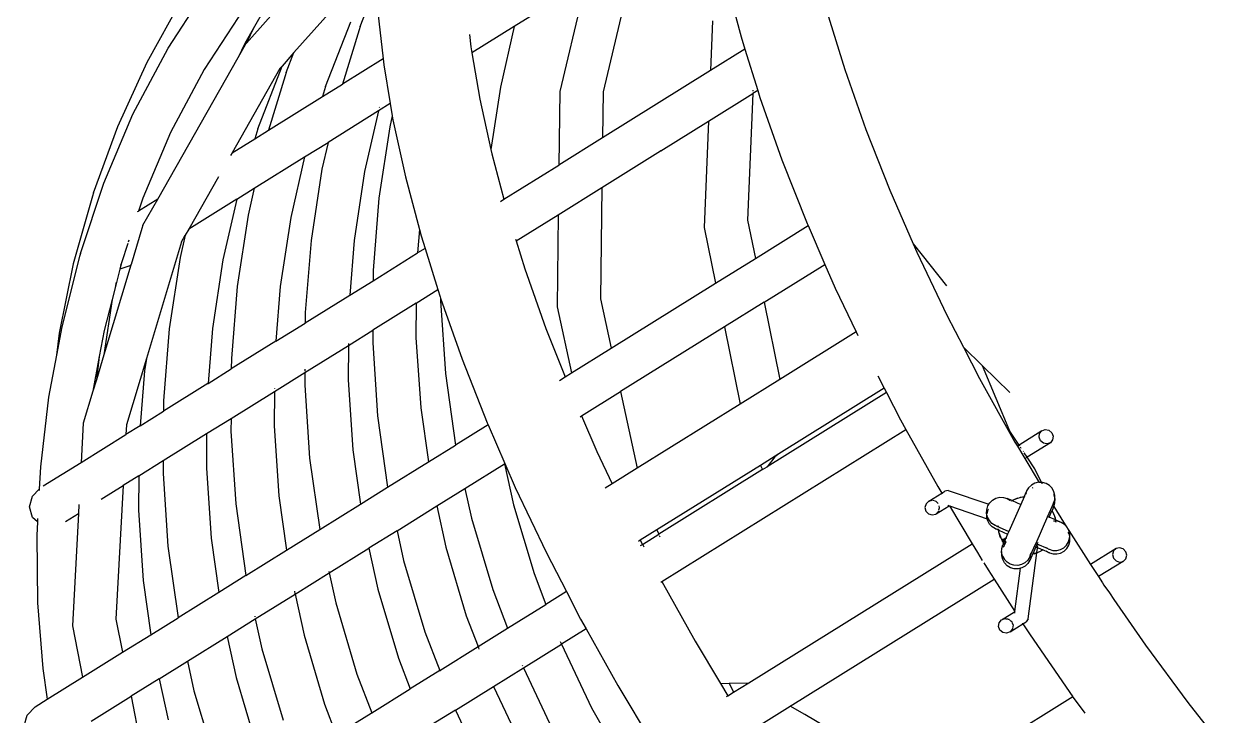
# Model space of a CAD drawing. Header units: millimetres. Extents: x -12551121 to 353735, y 112272 to 285506.
# Drawn here: x -12550959 to -12550456, y 173916 to 174204 of the extents above; entities that cross this region are included whole.
import ezdxf

# ---------------------------------------------------------------- set-up
doc = ezdxf.new("R2010")
doc.units = ezdxf.units.MM
doc.header["$MEASUREMENT"] = 0
doc.layers.add('Edges', color=7, linetype='Continuous')

# ---------------------------------------------------------------- blocks, each defined once
blk = doc.blocks.new('hanging rattan chair pl')
at = {"layer": 'Edges'}
for p, q in [((773.74, 849.87), (770.43, 846.56)), ((770.43, 846.56), (769.1, 841.92)), ((769.1, 841.92), (768.89, 836.02)), ((756.85, 831.25), (768.89, 836.02)), ((768.89, 836.02), (768.29, 818.67)), ((732.05, 819.46), (756.85, 831.25)), ((785.94, 824.66), (785.25, 805.05)), ((785.25, 805.05), (833.36, 821.38)), ((707.54, 805.75), (732.05, 819.46)), ((747.69, 811.68), (768.29, 818.67)), ((768.29, 818.67), (767.6, 799.06)), ((708.26, 786.11), (747.69, 811.68)), ((702.79, 802.68), (707.54, 805.75)), ((784.77, 791.26), (785.25, 805.05)), ((695.75, 802.44), (692.45, 799.12)), ((700.15, 803.54), (695.75, 802.44)), ((702.79, 802.68), (700.15, 803.54)), ((701.67, 801.95), (702.79, 802.68)), ((683.49, 790.17), (691.34, 795.26)), ((692.45, 799.12), (691.34, 795.26)), ((691.34, 795.26), (691.8, 795.56)), ((707.5, 764.22), (754.25, 794.53)), ((754.25, 794.53), (767.6, 799.06)), ((767.6, 799.06), (767.12, 785.15)), ((784.77, 791.26), (801.48, 796.55)), ((660.06, 772.73), (683.49, 790.17)), ((691.07, 793.13), (690.42, 774.54)), ((708.49, 792.51), (708.26, 786.11)), ((784.77, 791.26), (784.29, 777.45)), ((705.22, 784.13), (708.26, 786.11)), ((745.92, 776.66), (767.12, 785.15)), ((767.12, 785.15), (766.65, 771.83)), ((796.38, 781.28), (826.59, 788.41)), ((784.29, 777.45), (796.38, 781.28)), ((676.64, 765.6), (690.42, 774.54)), ((690.42, 774.54), (689.65, 752.64)), ((707.88, 775), (707.5, 764.22)), ((719.63, 763.8), (745.92, 776.66)), ((784.29, 777.45), (783.61, 757.97)), ((646.6, 761.27), (660.06, 772.73)), ((738.7, 760.63), (766.65, 771.83)), ((765.95, 751.86), (766.65, 771.83)), ((800.31, 763.26), (829.4, 770.12)), ((667.16, 755.56), (676.64, 765.6)), ((637.43, 753.46), (646.6, 761.27)), ((639.13, 755.61), (646.6, 761.27)), ((707.23, 756.56), (707.5, 764.22)), ((707.23, 756.56), (719.63, 763.8)), ((707.31, 764.09), (707.5, 764.22)), ((711.42, 747.28), (738.7, 760.63)), ((783.61, 757.97), (800.31, 763.26)), ((617.08, 736.17), (639.13, 755.61)), ((655.99, 746.04), (667.16, 755.56)), ((663.7, 751.89), (667.16, 755.56)), ((707.23, 756.56), (706.81, 744.59)), ((783.61, 757.97), (783.13, 744.16)), ((795.22, 747.99), (825.42, 755.12)), ((615.77, 732.39), (637.43, 753.46)), ((655.99, 746.04), (663.7, 751.89)), ((656.28, 744.03), (663.7, 751.89)), ((666.45, 729.44), (686.29, 750.46)), ((686.29, 750.46), (689.65, 752.64)), ((689.41, 745.64), (689.65, 752.64)), ((744.76, 743.37), (765.95, 751.86)), ((765.49, 738.54), (765.95, 751.86)), ((647.52, 738.84), (655.99, 746.04)), ((670.51, 732.68), (689.41, 745.64)), ((689.41, 745.64), (689.01, 734.2)), ((706.81, 744.59), (706.07, 723.27)), ((706.81, 744.59), (711.42, 747.28)), ((783.13, 744.16), (795.22, 747.99)), ((629.48, 715.62), (656.28, 744.03)), ((638.08, 729.49), (656.28, 744.03)), ((718.47, 730.51), (744.76, 743.37)), ((781.95, 743.78), (782.2, 743.86)), ((783.13, 744.16), (782.45, 724.67)), ((596.57, 715.18), (617.08, 736.17)), ((634.82, 726.48), (647.52, 738.84)), ((685.3, 732.03), (689.01, 734.2)), ((688.25, 712.42), (689.01, 734.2)), ((737.54, 727.34), (765.49, 738.54)), ((765.49, 738.54), (764.79, 718.57)), ((799.15, 729.97), (828.24, 736.83)), ((828.24, 736.83), (841.83, 738.97)), ((841.83, 738.97), (841.23, 721.89)), ((614.87, 731.4), (594.26, 708.46)), ((614.87, 731.4), (615.77, 732.39)), ((631.59, 692.51), (666.45, 729.44)), ((634.82, 726.48), (638.08, 729.49)), ((660.43, 714.98), (685.3, 732.03)), ((666.45, 729.44), (670.51, 732.68)), ((706.07, 723.27), (718.47, 730.51)), ((782.45, 724.67), (799.15, 729.97)), ((628.6, 720.43), (634.82, 726.48)), ((632.62, 724.45), (634.82, 726.48)), ((710.26, 713.99), (737.54, 727.34)), ((781.26, 724.3), (782.29, 724.63)), ((782.45, 724.67), (781.86, 707.93)), ((626.74, 718.62), (628.6, 720.43)), ((626.74, 718.62), (627.49, 719.46)), ((628.6, 720.43), (628.58, 720.52)), ((629.5, 716.21), (628.6, 720.43)), ((706.07, 723.27), (705.65, 711.3)), ((824.16, 718.88), (841.24, 721.57)), ((841.24, 721.57), (840.56, 702.73)), ((841.23, 721.89), (841.24, 721.57)), ((595.64, 714.16), (576.7, 691.61)), ((595.64, 714.16), (596.57, 715.18)), ((618.53, 704.02), (629.27, 715.4)), ((621.04, 712.27), (626.74, 718.62)), ((629.27, 715.4), (629.5, 716.21)), ((629.27, 715.4), (629.48, 715.62)), ((629.5, 716.21), (629.48, 715.62)), ((636.92, 696.2), (660.43, 714.98)), ((743.59, 710.07), (764.79, 718.57)), ((764.79, 718.57), (764.22, 702.31)), ((793.96, 711.76), (824.16, 718.88)), ((620.07, 711.19), (620.62, 711.81)), ((669.34, 699.38), (688.25, 712.35)), ((688.25, 712.35), (687.85, 700.91)), ((688.25, 712.42), (688.25, 712.35)), ((705.65, 711.3), (704.91, 689.98)), ((705.65, 711.3), (710.26, 713.99)), ((717.31, 697.21), (743.59, 710.07)), ((781.86, 707.93), (793.96, 711.76)), ((594.26, 708.46), (575.41, 683.65)), ((617.52, 702.93), (618.53, 704.02)), ((781.86, 707.93), (781.18, 688.44)), ((781.29, 707.75), (781.86, 707.93)), ((857.59, 690.75), (858.1, 705.39)), ((607.75, 697.47), (611.55, 701.7)), ((617.52, 702.93), (611.22, 692.22)), ((611.22, 692.22), (611.55, 701.7)), ((611.56, 702.12), (611.55, 701.7)), ((646.69, 681.29), (669.34, 699.38)), ((684.13, 698.74), (687.85, 700.91)), ((687.08, 679.06), (687.85, 700.91)), ((736.28, 691.11), (764.22, 702.31)), ((764.22, 702.31), (763.53, 682.34)), ((797.88, 693.73), (826.97, 700.6)), ((826.97, 700.6), (840.56, 702.73)), ((840.06, 688.28), (840.56, 702.73)), ((589.82, 673.86), (607.75, 697.47)), ((629.98, 689.78), (636.92, 696.2)), ((659.27, 681.69), (684.13, 698.74)), ((704.91, 689.98), (717.31, 697.21)), ((576.7, 691.61), (559.51, 667.63)), ((611.22, 692.22), (576.8, 633.78)), ((628.49, 687.25), (629.98, 689.78)), ((631.59, 692.51), (629.98, 689.78)), ((703.71, 689.28), (703.87, 689.37)), ((704.91, 689.98), (704.39, 675.07)), ((708.99, 677.76), (736.28, 691.11)), ((781.18, 688.44), (797.88, 693.73)), ((857.59, 690.75), (856.94, 672.1)), ((857.59, 690.75), (885.64, 693)), ((615.79, 665.69), (628.49, 687.25)), ((627.66, 663.69), (628.49, 687.25)), ((780.7, 674.63), (781.18, 688.44)), ((792.79, 678.47), (823, 685.59)), ((823, 685.59), (840.06, 688.28)), ((840.06, 688.28), (839.4, 669.44)), ((840.06, 688.28), (840.31, 688.31)), ((575.41, 683.65), (558.85, 657.07)), ((627.66, 663.69), (646.69, 681.29)), ((635.75, 662.91), (659.27, 681.69)), ((668.18, 666.09), (687.08, 679.06)), ((687.08, 679.06), (686.59, 664.77)), ((742.33, 673.84), (763.53, 682.34)), ((763.53, 682.34), (763.06, 669.01)), ((574.07, 648.59), (589.82, 673.86)), ((703.19, 674.37), (703.95, 674.81)), ((704.39, 675.07), (703.64, 653.74)), ((704.39, 675.07), (708.99, 677.76)), ((716.04, 660.98), (742.33, 673.84)), ((780.7, 674.63), (780.02, 655.15)), ((780.7, 674.63), (792.79, 678.47)), ((856.94, 672.1), (886.15, 674.44)), ((735.11, 657.81), (763.06, 669.01)), ((763.06, 669.01), (762.36, 649.04)), ((825.81, 667.3), (839.4, 669.44)), ((839.4, 669.44), (838.9, 654.98)), ((839.4, 669.44), (840.46, 669.61)), ((856.94, 672.1), (856.43, 657.46)), ((559.51, 667.63), (544.14, 642.3)), ((645.52, 648), (668.18, 666.09)), ((682.87, 662.51), (686.59, 664.68)), ((686.59, 664.68), (685.82, 642.83)), ((686.59, 664.77), (686.59, 664.68)), ((796.72, 660.44), (825.81, 667.3)), ((627.66, 663.69), (627.36, 655.15)), ((627.36, 655.15), (635.75, 662.91)), ((658, 645.45), (682.87, 662.51)), ((703.64, 653.74), (716.04, 660.98)), ((780.02, 655.15), (796.72, 660.44)), ((856.43, 657.46), (884.47, 659.71)), ((558.85, 657.07), (544.47, 628.82)), ((589.44, 620.96), (609.94, 655.77)), ((609.94, 655.77), (609.56, 644.65)), ((609.94, 655.77), (610.55, 656.81)), ((627.36, 655.15), (626.5, 630.4)), ((702.99, 653.36), (703.64, 653.74)), ((703.64, 653.74), (703.22, 641.78)), ((707.83, 644.46), (735.11, 657.81)), ((780.02, 655.15), (779.54, 641.34)), ((821.83, 652.3), (838.9, 654.98)), ((838.9, 654.98), (838.24, 636.15)), ((855.25, 657.37), (855.55, 657.39)), ((856.43, 657.46), (855.77, 638.81)), ((741.17, 640.55), (762.36, 649.04)), ((762.36, 649.04), (761.9, 635.72)), ((791.63, 645.17), (821.83, 652.3)), ((560.33, 621.62), (574.07, 648.59)), ((606.59, 641.49), (609.56, 644.65)), ((609.56, 644.65), (609.32, 637.82)), ((626.5, 630.4), (645.52, 648)), ((634.49, 626.68), (658, 645.45)), ((703.22, 641.78), (707.83, 644.46)), ((779.54, 641.34), (791.63, 645.17)), ((606.59, 641.49), (589.02, 619.71)), ((666.92, 629.86), (685.82, 642.83)), ((685.82, 642.83), (685.42, 631.39)), ((702.48, 620.45), (703.22, 641.78)), ((703.01, 641.65), (703.22, 641.78)), ((714.88, 627.69), (741.17, 640.55)), ((779.54, 641.34), (778.86, 621.86)), ((854.6, 638.72), (855.51, 638.79)), ((855.35, 626.73), (855.77, 638.81)), ((855.77, 638.81), (884.99, 641.15)), ((884.99, 641.15), (910.83, 641.23)), ((573.13, 628.48), (576.8, 633.78)), ((576.8, 633.78), (573.48, 628.15)), ((593.16, 620.54), (609.32, 637.82)), ((609.32, 637.82), (608.39, 611.36)), ((733.95, 624.52), (761.9, 635.72)), ((761.34, 619.76), (761.9, 635.72)), ((795.56, 627.15), (824.65, 634.01)), ((824.65, 634.01), (838.24, 636.15)), ((837.89, 626.09), (838.24, 636.15)), ((626.5, 630.4), (626.1, 618.92)), ((644.26, 611.76), (666.92, 629.86)), ((656.84, 612.16), (681.7, 629.22)), ((681.7, 629.22), (685.42, 631.39)), ((685.42, 631.39), (684.66, 609.53)), ((573.34, 627.74), (547.06, 549.45)), ((569.02, 621.49), (573.13, 628.48)), ((573.34, 627.74), (569.02, 621.49)), ((573.48, 628.15), (573.34, 627.74)), ((626.1, 618.92), (634.49, 626.68)), ((702.48, 620.45), (714.88, 627.69)), ((706.67, 611.17), (733.95, 624.52)), ((778.86, 621.86), (795.56, 627.15)), ((789.62, 622.93), (819.77, 625.27)), ((819.77, 625.27), (837.89, 626.09)), ((837.89, 626.09), (850.74, 626.67)), ((850.74, 626.67), (855.35, 626.73)), ((855.35, 626.73), (882.45, 627.08)), ((882.45, 627.08), (910.32, 626.54)), ((558.4, 603.45), (569.02, 621.49)), ((586.63, 612.59), (589.02, 619.71)), ((592.22, 619.51), (586.63, 612.59)), ((589.02, 619.71), (589.44, 620.96)), ((592.22, 619.51), (593.16, 620.54)), ((625.24, 594.19), (626.1, 618.92)), ((702.48, 620.45), (702.11, 609.84)), ((732.19, 615.51), (760.4, 619.66)), ((760.4, 619.66), (761.34, 619.76)), ((761.34, 619.76), (778.85, 621.72)), ((778.85, 621.72), (789.62, 622.93)), ((778.85, 621.72), (778.86, 621.86)), ((705.73, 610.63), (732.19, 615.51)), ((570.39, 564.21), (586.63, 612.59)), ((605.43, 608.2), (608.39, 611.36)), ((608.39, 611.36), (608.05, 601.59)), ((625.24, 594.19), (644.26, 611.76)), ((633.33, 593.38), (656.84, 612.16)), ((676.58, 603.99), (684.66, 609.53)), ((684.53, 605.89), (702.11, 609.84)), ((684.53, 605.89), (684.66, 609.53)), ((702.11, 609.84), (705.1, 610.51)), ((705.1, 610.51), (705.73, 610.63)), ((705.73, 610.63), (706.67, 611.17)), ((605.43, 608.2), (587.28, 585.71)), ((654.62, 598.1), (676.58, 603.99)), ((676.58, 603.99), (679.21, 604.7)), ((679.21, 604.7), (684.53, 605.89)), ((591.9, 584.31), (608.05, 601.59)), ((607.36, 581.7), (608.05, 601.59)), ((625.03, 588.4), (625.24, 594.19)), ((629.88, 590.2), (633.33, 593.38)), ((631.42, 590.77), (654.62, 598.1)), ((609.71, 582.72), (625.03, 588.4)), ((624.03, 593.05), (624.12, 593.14)), ((625.03, 588.4), (629.88, 590.2)), ((629.88, 590.2), (631.42, 590.77)), ((808.42, 587.12), (808.54, 590.68)), ((834.36, 580.67), (834.64, 588.76)), ((834.64, 588.76), (834.67, 589.67)), ((834.64, 588.76), (836.59, 588.85)), ((836.59, 588.85), (836.31, 580.83)), ((836.62, 589.76), (836.59, 588.85)), ((836.86, 588.86), (837.76, 588.9)), ((854.06, 589.58), (849.87, 469.78)), ((854.07, 589.98), (854.06, 589.58)), ((854.06, 589.58), (882.5, 589.94)), ((882.5, 589.94), (902.99, 589.55)), ((902.99, 589.55), (909.02, 589.43)), ((902.99, 589.55), (904.77, 586.28)), ((909.02, 589.43), (908.92, 586.61)), ((909.04, 590), (909.02, 589.43)), ((590.95, 583.28), (591.9, 584.31)), ((760.12, 584.74), (760.02, 582.02)), ((777.54, 584.17), (776.87, 565.02)), ((777.54, 584.17), (793.6, 585.97)), ((777.56, 584.89), (777.54, 584.17)), ((793.6, 585.97), (808.42, 587.12)), ((807.99, 574.96), (808.42, 587.12)), ((904.77, 586.28), (908.92, 586.61)), ((904.77, 586.28), (908.66, 579.14)), ((908.92, 586.61), (908.66, 579.14)), ((926.35, 586.13), (925.75, 569.05)), ((590.95, 583.28), (579.24, 568.76)), ((589.57, 574), (607.36, 581.7)), ((607.36, 581.7), (609.71, 582.72)), ((712.65, 574.08), (738.6, 578.86)), ((733.11, 570.33), (759.91, 578.89)), ((738.6, 578.86), (760.02, 582.02)), ((759.91, 578.89), (759.23, 559.39)), ((760.02, 582.02), (759.91, 578.89)), ((832.58, 529.8), (834.36, 580.67)), ((834.36, 580.67), (836.31, 580.83)), ((834.53, 529.96), (836.31, 580.83)), ((836.86, 580.87), (837.48, 580.92)), ((908.66, 579.14), (904.84, 469.6)), ((700.77, 571.41), (712.65, 574.08)), ((776.87, 565.02), (807.99, 574.96)), ((806.23, 524.45), (807.99, 574.96)), ((683.24, 568.95), (683.18, 567.26)), ((700.02, 571.24), (700.77, 571.41)), ((700.77, 571.41), (700.05, 550.76)), ((700.05, 550.76), (733.11, 570.33)), ((925.75, 569.05), (922.26, 468.99)), ((931.82, 565.48), (925.75, 569.05)), ((664.29, 562.19), (683.18, 567.26)), ((683.18, 567.26), (682.24, 540.21)), ((775.09, 514.08), (776.87, 565.02)), ((983.49, 536.08), (931.82, 565.48)), ((641.93, 545.18), (662.54, 561.64)), ((642.06, 555.16), (662.54, 561.64)), ((662.54, 561.64), (664.29, 562.19)), ((739.25, 553.01), (759.23, 559.39)), ((759.23, 559.39), (757.44, 508.2)), ((623.63, 548.33), (642.06, 555.16)), ((621.26, 547.45), (623.63, 548.33)), ((622.91, 527.7), (623.63, 548.33)), ((699.3, 529.36), (739.25, 553.01)), ((700.05, 550.76), (699.3, 529.36)), ((616.55, 545.41), (621.26, 547.45)), ((622.91, 527.58), (641.93, 545.18)), ((655.88, 524.61), (682.24, 540.21)), ((681.49, 518.82), (682.24, 540.21)), ((981.01, 465), (983.49, 536.08)), ((699.3, 529.36), (698.29, 500.56)), ((832.26, 520.71), (832.58, 529.8)), ((832.58, 529.8), (834.53, 529.96)), ((834.53, 529.96), (834.45, 527.63)), ((621.68, 492.37), (622.91, 527.58)), ((621.68, 492.37), (655.88, 524.61)), ((622.91, 527.58), (622.91, 527.7)), ((775.09, 514.08), (806.23, 524.45)), ((805.55, 504.88), (806.23, 524.45)), ((832.41, 469.15), (834.45, 527.63)), ((832.51, 522.84), (834.45, 527.63)), ((664.94, 509.02), (681.49, 518.82)), ((679.64, 465.84), (681.49, 518.82)), ((830.46, 469.06), (832.26, 520.71)), ((832.26, 520.71), (832.51, 522.84)), ((774.41, 494.51), (775.09, 514.08)), ((620.81, 467.42), (664.94, 509.02)), ((734.96, 500.71), (757.44, 508.2)), ((757.44, 508.2), (756.76, 488.63)), ((774.41, 494.51), (805.55, 504.88)), ((804.24, 467.55), (805.55, 504.88)), ((697.47, 477.08), (734.96, 500.71)), ((698.29, 500.51), (697.47, 477.08)), ((698.29, 500.51), (698.29, 500.56)), ((774.41, 494.51), (773.37, 464.78)), ((741.39, 483.51), (756.76, 488.63)), ((756.76, 488.63), (755.86, 462.82)), ((696.71, 455.35), (741.39, 483.51)), ((880.48, 476.43), (880.85, 477.97)), ((880.85, 477.97), (881.93, 479.12)), ((881.93, 479.12), (883.44, 479.57)), ((883.44, 479.57), (884.98, 479.2)), ((884.98, 479.2), (886.13, 478.11)), ((886.13, 478.11), (886.58, 476.6)), ((697.47, 477.08), (696.71, 455.35)), ((880.48, 476.36), (880.26, 470.09)), ((880.48, 476.43), (880.48, 476.36)), ((880.76, 475.49), (880.48, 476.36)), ((880.93, 474.92), (880.78, 475.41)), ((880.98, 474.87), (880.93, 474.92)), ((881.61, 474.27), (881.11, 474.75)), ((882.08, 473.83), (881.81, 474.09)), ((883.13, 473.58), (882.08, 473.83)), ((883.23, 473.55), (883.17, 473.57)), ((885.12, 473.91), (884.3, 473.67)), ((885.75, 474.57), (885.12, 473.91)), ((886.21, 475.06), (885.94, 474.78)), ((886.57, 476.34), (886.21, 475.06)), ((886.57, 476.34), (886.35, 469.99)), ((886.57, 476.34), (886.58, 476.6)), ((938.43, 474.53), (938.22, 468.43)), ((938.43, 474.53), (938.44, 474.79)), ((938.43, 474.53), (938.7, 473.23)), ((938.99, 476.27), (938.44, 474.79)), ((938.7, 473.23), (938.88, 473.01)), ((938.93, 472.94), (939.42, 472.35)), ((940.21, 477.27), (938.99, 476.27)), ((941.77, 477.53), (940.21, 477.27)), ((943.25, 476.97), (941.77, 477.53)), ((944.25, 475.75), (943.25, 476.97)), ((943.69, 472.5), (943.96, 472.72)), ((943.96, 472.72), (944.51, 474.12)), ((944.51, 474.19), (944.25, 475.75)), ((944.51, 474.12), (944.29, 467.85)), ((944.51, 474.19), (944.51, 474.12)), ((804.24, 467.55), (805.92, 467.68)), ((824.66, 468.8), (830.46, 469.06)), ((830.46, 469.06), (832.41, 469.15)), ((832.41, 469.15), (845.26, 469.73)), ((845.26, 469.73), (849.87, 469.78)), ((849.87, 469.78), (876.97, 470.13)), ((876.97, 470.13), (880.26, 470.09)), ((880.26, 470.09), (880.2, 468.56)), ((880.66, 467.14), (880.2, 468.56)), ((880.26, 470.09), (880.58, 470.06)), ((885.86, 470.44), (885.87, 470.4)), ((885.87, 470.4), (886.35, 469.99)), ((886.35, 469.99), (886.38, 469.95)), ((886.38, 469.95), (886.42, 469.95)), ((886.42, 469.95), (904.84, 469.6)), ((886.42, 469.95), (898.98, 458.92)), ((904.84, 469.6), (909.13, 469.52)), ((909.13, 469.52), (912.98, 469.38)), ((914.12, 469.34), (917.66, 469.22)), ((917.66, 469.22), (922.26, 468.99)), ((922.26, 468.99), (938.18, 468.18)), ((938.18, 468.18), (923.78, 457.21)), ((938.18, 468.18), (938.21, 468.18)), ((938.71, 468.56), (938.21, 468.18)), ((938.22, 468.43), (938.21, 468.18)), ((938.73, 468.6), (938.71, 468.56)), ((939.53, 472.22), (939.7, 472.01)), ((939.7, 472.01), (940.02, 471.89)), ((940.25, 471.8), (941.18, 471.45)), ((941.18, 471.45), (941.63, 471.53)), ((941.66, 471.53), (942.74, 471.71)), ((942.74, 471.71), (943.23, 472.12)), ((943.26, 472.14), (943.59, 472.41)), ((943.93, 467.89), (944.1, 467.88)), ((944.14, 467.88), (944.29, 467.85)), ((944.29, 467.85), (944.24, 466.33)), ((944.29, 467.85), (949.79, 467.59)), ((662.03, 454.75), (679.64, 465.84)), ((679.05, 448.95), (679.64, 465.84)), ((726.71, 458.57), (754.92, 462.72)), ((754.92, 462.72), (755.86, 462.82)), ((755.86, 462.82), (773.37, 464.78)), ((773.37, 464.78), (784.14, 465.98)), ((784.14, 465.98), (804.24, 467.55)), ((880.66, 467.14), (894.07, 455.35)), ((943.68, 464.94), (921.55, 448.07)), ((943.68, 464.94), (944.24, 466.33)), ((949.79, 467.59), (981.01, 465)), ((981.01, 465), (981.39, 464.97)), ((981.39, 464.97), (989.44, 464.04)), ((699.62, 453.57), (726.71, 458.57)), ((896.95, 458.08), (895.58, 457.25)), ((896.89, 457.86), (895.78, 456.7)), ((897.08, 457.98), (896.89, 457.86)), ((897.53, 458.25), (896.95, 458.08)), ((898.26, 458.7), (897.53, 458.25)), ((898.48, 458.54), (897.53, 458.25)), ((898.98, 458.92), (898.26, 458.7)), ((900.08, 458.58), (898.48, 458.54)), ((899.79, 459.16), (898.98, 458.92)), ((901.39, 459.2), (899.79, 459.16)), ((901.63, 458.21), (900.08, 458.58)), ((902.93, 458.83), (901.39, 459.2)), ((903.02, 457.45), (901.63, 458.21)), ((904.33, 458.06), (902.93, 458.83)), ((904.49, 457.92), (904.33, 458.06)), ((904.67, 457.82), (904.49, 457.92)), ((905.43, 457.26), (904.67, 457.82)), ((906.34, 457.6), (906.31, 457.55)), ((906.36, 457.59), (906.31, 457.55)), ((906.38, 457.57), (906.34, 457.6)), ((906.66, 457.62), (906.36, 457.59)), ((906.66, 457.62), (906.38, 457.57)), ((908.2, 457.98), (906.66, 457.62)), ((906.66, 457.62), (907.91, 457.87)), ((908.16, 457.92), (907.91, 457.87)), ((907.91, 457.87), (908.15, 457.89)), ((908.15, 457.89), (908.19, 457.92)), ((908.19, 457.92), (908.16, 457.92)), ((908.23, 457.96), (908.19, 457.92)), ((908.24, 457.93), (908.19, 457.92)), ((908.19, 457.92), (908.25, 457.91)), ((908.79, 457.96), (908.2, 457.98)), ((908.23, 457.96), (908.79, 457.96)), ((908.79, 457.96), (908.24, 457.93)), ((908.79, 457.96), (908.25, 457.91)), ((908.79, 457.96), (909.06, 457.95)), ((909.06, 457.95), (909.49, 457.99)), ((909.87, 458.02), (909.49, 457.99)), ((909.49, 457.99), (909.87, 457.98)), ((909.8, 457.47), (909.87, 457.98)), ((909.87, 457.98), (909.87, 458.02)), ((909.87, 458.02), (909.91, 457.98)), ((909.87, 457.98), (909.91, 457.98)), ((910.05, 458.01), (909.91, 457.98)), ((909.91, 457.98), (910.04, 457.99)), ((909.91, 457.98), (909.97, 457.92)), ((909.97, 457.92), (910.07, 457.32)), ((910.04, 457.99), (910.12, 458.04)), ((910.13, 458.01), (910.04, 457.99)), ((910.1, 458.07), (910.05, 458.01)), ((910.12, 458.04), (910.05, 458.01)), ((910.15, 457.73), (910.07, 457.32)), ((910.28, 458.05), (910.1, 458.07)), ((910.12, 458.04), (910.28, 458.05)), ((910.26, 458), (910.13, 458.01)), ((910.25, 457.97), (910.15, 457.73)), ((910.26, 458), (910.25, 457.97)), ((910.34, 457.71), (910.25, 457.97)), ((910.28, 458.05), (910.26, 458)), ((910.29, 458), (910.26, 458)), ((911.02, 457.96), (910.28, 458.05)), ((911, 457.93), (910.28, 458.05)), ((910.98, 457.91), (910.28, 458.05)), ((911, 457.93), (910.29, 458)), ((910.98, 457.91), (910.29, 458)), ((910.96, 457.89), (910.29, 458)), ((910.96, 457.89), (910.32, 457.01)), ((910.32, 457.01), (910.34, 457.71)), ((911.08, 457.88), (910.85, 457.38)), ((910.98, 457.91), (910.96, 457.89)), ((911, 457.93), (910.98, 457.91)), ((911.02, 457.96), (911, 457.93)), ((911.37, 458.44), (911.02, 457.96)), ((911.14, 457.9), (911.08, 457.88)), ((911.1, 457.9), (911.08, 457.88)), ((911.12, 457.93), (911.1, 457.9)), ((911.14, 457.9), (911.1, 457.9)), ((911.14, 457.95), (911.12, 457.93)), ((911.12, 457.93), (911.81, 457.87)), ((911.77, 457.82), (911.12, 457.93)), ((911.19, 458), (911.14, 457.95)), ((911.81, 457.87), (911.14, 457.95)), ((911.77, 457.82), (911.14, 457.9)), ((911.75, 457.8), (911.14, 457.9)), ((911.19, 457.03), (911.75, 457.8)), ((911.37, 458.44), (911.51, 458.59)), ((911.61, 458.78), (911.51, 458.59)), ((912.71, 459.92), (911.61, 458.78)), ((911.79, 457.84), (911.75, 457.8)), ((911.75, 457.8), (911.77, 457.82)), ((911.9, 457.78), (911.75, 457.8)), ((911.77, 457.82), (911.81, 457.87)), ((911.94, 457.83), (911.77, 457.82)), ((911.92, 457.8), (911.79, 457.84)), ((912.61, 458.96), (911.81, 457.87)), ((911.96, 457.85), (911.81, 457.87)), ((912.5, 458.62), (912.44, 458.51)), ((914.08, 460.75), (912.71, 459.92)), ((914.02, 460.54), (913.85, 460.36)), ((914.62, 460.9), (914.02, 460.54)), ((914.62, 460.9), (914.08, 460.75)), ((915.39, 461.37), (914.62, 460.9)), ((915.61, 461.19), (914.62, 460.9)), ((916.92, 461.81), (915.39, 461.37)), ((915.61, 461.19), (917.21, 461.22)), ((918.52, 461.84), (916.92, 461.81)), ((918.77, 460.83), (917.21, 461.22)), ((920.07, 461.45), (918.52, 461.84)), ((920.17, 460.06), (918.77, 460.83)), ((921.48, 460.68), (920.07, 461.45)), ((921.33, 458.96), (920.17, 460.06)), ((922.17, 457.59), (921.33, 458.96)), ((922.64, 459.57), (921.48, 460.68)), ((922.63, 456.06), (922.17, 457.59)), ((923.48, 458.21), (922.64, 459.57)), ((923.78, 457.21), (923.48, 458.21)), ((679.05, 448.95), (696.63, 452.9)), ((695.52, 454.6), (695.85, 454.81)), ((696.63, 452.9), (696.71, 455.35)), ((696.63, 452.9), (699.62, 453.57)), ((893.7, 454.68), (893.32, 453.12)), ((893.32, 453.12), (893.35, 451.52)), ((894.07, 455.35), (893.7, 454.68)), ((894.47, 456.08), (894.07, 455.35)), ((895.58, 457.25), (894.47, 456.08)), ((895.78, 456.7), (895.69, 456.54)), ((900.72, 443.89), (907.98, 453.81)), ((903.18, 457.3), (903.02, 457.45)), ((903.36, 457.2), (903.18, 457.3)), ((903.36, 457.2), (907.98, 453.81)), ((904.17, 456.34), (903.66, 456.83)), ((905.19, 457.17), (904.97, 457.45)), ((905.37, 457.24), (905.19, 457.17)), ((905.21, 457.16), (905.19, 457.17)), ((905.28, 457.15), (905.21, 457.16)), ((905.24, 457.14), (905.21, 457.16)), ((905.3, 457.13), (905.24, 457.14)), ((905.27, 457.12), (905.24, 457.14)), ((905.3, 457.13), (905.27, 457.12)), ((905.48, 456.96), (905.27, 457.12)), ((905.4, 457.23), (905.28, 457.15)), ((905.43, 457.21), (905.3, 457.13)), ((905.46, 457.19), (905.3, 457.13)), ((906.01, 457.41), (905.43, 457.26)), ((905.45, 457.25), (905.43, 457.26)), ((906.01, 457.41), (905.45, 457.25)), ((905.48, 457.23), (905.45, 457.25)), ((906.01, 457.41), (905.48, 457.23)), ((905.5, 457.21), (905.48, 457.23)), ((906.01, 457.41), (905.5, 457.21)), ((905.5, 457.21), (908.73, 454.84)), ((906.31, 457.55), (906.01, 457.41)), ((906.31, 457.52), (906.01, 457.41)), ((906.38, 457.57), (906.31, 457.52)), ((906.31, 457.55), (906.31, 457.52)), ((907.98, 453.81), (908.73, 454.84)), ((908.73, 454.84), (909.8, 456.3)), ((908.9, 454.72), (908.73, 454.84)), ((909.79, 456.44), (909.8, 457.47)), ((909.8, 456.3), (909.79, 456.44)), ((909.8, 456.3), (909.93, 456.47)), ((909.81, 455.96), (909.8, 456.3)), ((909.93, 456.47), (909.87, 456.04)), ((909.93, 456.47), (910.12, 456.74)), ((909.96, 456.71), (909.93, 456.47)), ((910.07, 457.32), (910.09, 457.22)), ((910.09, 457.22), (910.12, 456.74)), ((910.12, 456.74), (910.32, 457.01)), ((910.12, 456.74), (910.15, 456.42)), ((910.29, 456.62), (910.31, 456.82)), ((910.31, 456.82), (910.32, 457.01)), ((910.85, 457.38), (910.72, 456.83)), ((921.53, 451.51), (922.3, 452.91)), ((922.3, 452.91), (922.67, 454.46)), ((922.67, 454.46), (922.63, 456.06)), ((922.84, 452.13), (923.6, 453.53)), ((923.6, 453.53), (923.98, 455.08)), ((923.93, 456.67), (923.78, 457.21)), ((923.98, 455.08), (923.93, 456.67)), ((649.14, 441.16), (673.73, 447.75)), ((673.73, 447.75), (679.05, 448.95)), ((893.35, 451.52), (893.79, 449.99)), ((893.79, 449.99), (894.61, 448.63)), ((894.61, 448.63), (895.76, 447.52)), ((921.29, 451.18), (917.9, 446.55)), ((919.21, 447.17), (921.09, 449.74)), ((920.43, 450.37), (920.92, 450.87)), ((921.31, 447.89), (920.82, 447.52)), ((921.03, 449.89), (921.05, 449.93)), ((921.09, 449.74), (921.03, 449.89)), ((921.12, 449.79), (921.03, 449.89)), ((921.12, 449.79), (921.06, 449.95)), ((921.09, 449.74), (921.12, 449.79)), ((921.28, 449.24), (921.09, 449.74)), ((922.59, 451.8), (921.12, 449.79)), ((921.3, 449.31), (921.12, 449.79)), ((921.46, 448.57), (921.28, 449.24)), ((921.29, 451.18), (921.38, 451.36)), ((921.3, 449.31), (921.32, 449.29)), ((921.3, 449.26), (921.3, 449.31)), ((921.46, 448.57), (921.3, 449.26)), ((921.32, 449.29), (921.46, 448.57)), ((921.38, 451.36), (921.53, 451.51)), ((921.55, 448.07), (921.46, 448.57)), ((921.55, 448.07), (921.46, 448)), ((921.57, 448.02), (921.55, 448.07)), ((921.68, 447.45), (921.57, 448.02)), ((921.7, 447.43), (921.57, 448.02)), ((921.74, 450.98), (922.23, 451.49)), ((922.59, 451.8), (922.69, 451.98)), ((922.69, 451.98), (922.84, 452.13)), ((895.76, 447.52), (897.16, 446.76)), ((897.6, 446.18), (895.76, 447.52)), ((897.59, 446.41), (897.57, 446.37)), ((897.57, 446.37), (897.62, 446.34)), ((897.6, 446.44), (897.59, 446.41)), ((897.62, 446.42), (897.59, 446.35)), ((897.59, 446.41), (897.62, 446.34)), ((897.59, 446.41), (897.59, 446.35)), ((897.59, 446.35), (897.6, 446.18)), ((897.62, 446.34), (897.6, 446.18)), ((897.64, 446.33), (897.6, 446.18)), ((897.6, 446.18), (897.66, 444.95)), ((897.6, 446.18), (900.72, 443.89)), ((897.62, 446.42), (897.62, 446.34)), ((897.64, 446.33), (897.65, 446.4)), ((897.67, 444.52), (897.65, 444.47)), ((897.65, 444.47), (897.87, 443.56)), ((897.71, 444.45), (897.65, 444.47)), ((897.66, 444.95), (897.69, 444.8)), ((897.69, 444.8), (897.67, 444.52)), ((897.67, 444.52), (897.68, 444.46)), ((897.68, 444.46), (897.87, 443.56)), ((897.69, 444.8), (897.7, 444.53)), ((897.74, 444.44), (897.7, 444.53)), ((897.87, 443.56), (897.71, 444.45)), ((897.74, 444.44), (897.87, 443.56)), ((897.87, 443.56), (898.05, 442.66)), ((897.87, 443.56), (898.08, 442.68)), ((898.05, 442.66), (898.04, 442.61)), ((898.04, 442.61), (898.06, 442.56)), ((898.05, 442.66), (898.07, 442.61)), ((898.05, 442.66), (898.11, 442.61)), ((898.06, 442.56), (898.09, 442.51)), ((898.07, 442.54), (898.09, 442.51)), ((898.08, 442.68), (898.11, 442.61)), ((898.09, 442.51), (898.24, 442.26)), ((898.65, 441.06), (900.72, 443.89)), ((910.64, 436.63), (917.9, 446.55)), ((918.46, 446.15), (917.9, 446.55)), ((918.35, 446), (917.97, 445.48)), ((919.21, 447.17), (918.46, 446.15)), ((922.52, 443.17), (918.46, 446.15)), ((919.66, 446.63), (919.12, 446.22)), ((919.21, 447.17), (921.74, 445.33)), ((920.76, 447.47), (920.06, 446.94)), ((921.47, 443.69), (922.08, 443.35)), ((921.66, 447.4), (921.68, 447.45)), ((921.66, 447.4), (921.7, 447.43)), ((921.7, 446.95), (921.66, 447.4)), ((921.68, 447.41), (921.68, 447.45)), ((921.7, 446.95), (921.68, 447.41)), ((921.78, 445.54), (921.7, 446.95)), ((921.76, 445.56), (921.7, 446.95)), ((921.7, 445.21), (921.74, 445.33)), ((921.72, 445.19), (921.74, 445.33)), ((921.74, 445.5), (921.76, 445.56)), ((921.74, 445.33), (921.76, 445.51)), ((921.74, 445.33), (921.74, 445.5)), ((923.83, 443.79), (921.74, 445.33)), ((921.76, 445.51), (921.76, 445.56)), ((921.76, 445.51), (921.78, 445.54)), ((922.52, 443.17), (922.68, 443.03)), ((922.68, 443.03), (922.86, 442.92)), ((922.78, 444.31), (923.39, 443.97)), ((922.86, 442.92), (924.01, 441.82)), ((923.83, 443.79), (923.98, 443.65)), ((923.98, 443.65), (924.17, 443.54)), ((924.17, 443.54), (925.32, 442.44)), ((895.96, 435.99), (896.33, 437.54)), ((896.33, 437.54), (897.09, 438.93)), ((897.09, 438.93), (897.24, 439.09)), ((897.34, 439.27), (897.24, 439.09)), ((897.34, 439.27), (898.62, 441.03)), ((897.7, 439.57), (898.19, 440.08)), ((898.24, 442.26), (898.43, 441.64)), ((898.43, 441.64), (898.46, 441.59)), ((898.46, 441.59), (898.49, 441.53)), ((898.49, 441.53), (898.54, 441.36)), ((898.54, 441.36), (898.56, 441.31)), ((898.56, 441.31), (898.6, 441.21)), ((898.6, 441.21), (898.65, 441.06)), ((898.65, 441.06), (898.62, 441.03)), ((898.62, 441.03), (898.71, 440.89)), ((898.65, 441.06), (898.74, 440.92)), ((898.71, 440.89), (898.69, 440.83)), ((898.69, 440.83), (898.72, 440.8)), ((898.71, 440.89), (898.74, 440.84)), ((898.71, 440.89), (898.76, 440.86)), ((898.71, 440.89), (898.72, 440.82)), ((898.72, 440.82), (898.72, 440.8)), ((898.76, 440.86), (898.74, 440.92)), ((924.01, 441.82), (924.84, 440.46)), ((924.84, 440.46), (925.28, 438.93)), ((925.28, 438.93), (925.31, 437.33)), ((925.32, 442.44), (926.14, 441.08)), ((926.14, 441.08), (926.59, 439.55)), ((926.62, 437.95), (926.23, 436.39)), ((926.59, 439.55), (926.62, 437.95)), ((832.05, 431.95), (846.64, 432.61)), ((872.08, 432.57), (842.8, 428.93)), ((846.64, 432.61), (877.01, 433)), ((878.93, 432.14), (872.08, 432.57)), ((877.01, 433), (878.96, 432.96)), ((878.96, 432.96), (878.93, 432.14)), ((878.96, 432.96), (885.05, 432.84)), ((885.05, 432.84), (885.01, 431.75)), ((885.05, 432.84), (896.6, 432.62)), ((896, 434.39), (895.96, 435.99)), ((896.45, 432.86), (896, 434.39)), ((896.6, 432.62), (896.45, 432.86)), ((897.12, 431.78), (896.6, 432.62)), ((897.28, 436.14), (897.27, 436.41)), ((907.26, 432.01), (910.64, 436.63)), ((908.42, 432.48), (908.4, 432.39)), ((908.57, 432.63), (908.42, 432.48)), ((908.57, 432.63), (909.48, 433.87)), ((909.48, 433.87), (909.56, 433.91)), ((909.49, 433.9), (909.48, 433.87)), ((911.2, 436.23), (909.49, 433.9)), ((909.49, 433.9), (909.56, 433.91)), ((909.75, 433.94), (909.56, 433.91)), ((909.75, 433.94), (911.15, 434)), ((909.75, 433.94), (911.14, 433.97)), ((909.75, 433.94), (911.16, 433.95)), ((909.75, 433.94), (911.14, 433.93)), ((910.47, 436.76), (910.64, 436.63)), ((910.64, 436.63), (911.2, 436.23)), ((911.14, 433.93), (911.2, 433.96)), ((911.2, 433.96), (911.16, 433.95)), ((913.49, 434.55), (911.2, 436.23)), ((911.2, 433.96), (911.58, 434.08)), ((911.32, 436.39), (911.31, 436.37)), ((911.58, 434.08), (913.03, 434.38)), ((911.58, 434.08), (912.67, 434.25)), ((912.67, 434.25), (912.99, 434.32)), ((912.99, 434.32), (913.03, 434.35)), ((912.99, 434.32), (913.02, 434.32)), ((913.02, 434.32), (913.49, 434.55)), ((913.02, 434.32), (913.54, 434.51)), ((913.03, 434.38), (913.49, 434.55)), ((913.03, 434.35), (913.49, 434.55)), ((913.03, 434.35), (913.03, 434.38)), ((913.49, 434.55), (913.75, 434.62)), ((913.49, 434.55), (913.54, 434.51)), ((913.54, 434.51), (913.77, 434.6)), ((915.6, 433), (913.54, 434.51)), ((914.06, 434.76), (913.63, 435.47)), ((913.75, 434.62), (913.78, 434.63)), ((913.78, 434.63), (913.81, 434.63)), ((913.81, 434.63), (914.06, 434.76)), ((913.81, 434.63), (914.08, 434.72)), ((913.84, 434.62), (914.08, 434.72)), ((914.06, 434.76), (914.41, 434.89)), ((914.06, 434.76), (914.44, 434.87)), ((914.08, 434.72), (914.06, 434.76)), ((914.08, 434.72), (914.46, 434.86)), ((914.16, 434.59), (914.08, 434.72)), ((915.6, 433), (914.45, 434.1)), ((917, 432.24), (915.6, 433)), ((921.45, 432.53), (920.63, 432.51)), ((922.41, 432.81), (921.45, 432.53)), ((922.41, 432.81), (921.68, 432.37)), ((923.04, 433.2), (922.41, 432.81)), ((922.99, 432.99), (922.41, 432.81)), ((924.35, 433.82), (922.99, 432.99)), ((924.15, 434.36), (923.04, 433.2)), ((924.92, 435.77), (924.15, 434.36)), ((925.46, 434.98), (924.35, 433.82)), ((925.31, 437.33), (924.92, 435.77)), ((926.23, 436.39), (925.46, 434.98)), ((760.13, 425.9), (784.3, 428.6)), ((784.3, 428.6), (788.12, 429.02)), ((784.3, 428.6), (806.44, 425.3)), ((788.12, 429.02), (816.98, 431.27)), ((816.98, 431.27), (832.05, 431.95)), ((842.8, 428.93), (832.05, 431.95)), ((858.07, 424.65), (842.8, 428.93)), ((878.54, 420.94), (878.93, 432.14)), ((879.43, 432.1), (878.93, 432.14)), ((880.62, 432.03), (880.04, 432.06)), ((882.16, 431.93), (881.96, 431.94)), ((885.01, 431.75), (882.85, 431.89)), ((884.61, 420.37), (885.01, 431.75)), ((890.86, 431.38), (885.01, 431.75)), ((897.12, 431.78), (890.86, 431.38)), ((897.29, 431.49), (897.12, 431.78)), ((898.45, 430.39), (897.29, 431.49)), ((897.77, 431.82), (897.52, 431.8)), ((899.86, 429.61), (898.45, 430.39)), ((901.41, 429.23), (899.86, 429.61)), ((903.01, 429.26), (901.41, 429.23)), ((904.55, 429.7), (903.01, 429.26)), ((904.32, 429.88), (904, 429.87)), ((905.31, 430.16), (904.32, 429.88)), ((905.31, 430.16), (904.55, 429.7)), ((905.91, 430.52), (905.31, 430.16)), ((905.86, 430.32), (905.31, 430.16)), ((907.22, 431.14), (905.86, 430.32)), ((905.91, 430.52), (907.01, 431.67)), ((907.11, 431.86), (907.01, 431.67)), ((907.26, 432.01), (907.11, 431.86)), ((908.32, 432.29), (907.22, 431.14)), ((908.34, 432.4), (908.32, 432.29)), ((908.34, 432.4), (908.4, 432.39)), ((908.4, 432.39), (916.03, 432.13)), ((916.03, 432.13), (917.85, 432.04)), ((917.85, 432.04), (917, 432.24)), ((918.55, 431.87), (917.85, 432.04)), ((917.85, 432.04), (920.14, 431.91)), ((920.14, 431.91), (918.55, 431.87)), ((921.68, 432.37), (920.14, 431.91)), ((920.14, 431.91), (936.91, 431.07)), ((936.47, 418.55), (936.91, 431.07)), ((936.91, 431.07), (942.99, 430.76)), ((942.57, 418.7), (942.99, 430.76)), ((942.99, 430.76), (946.05, 430.6)), ((946.05, 430.6), (947.15, 430.55)), ((947.15, 430.55), (951.14, 430.22)), ((951.14, 430.22), (954.36, 429.95)), ((954.36, 429.95), (977.42, 428.04)), ((977.42, 428.04), (1006.92, 424.64)), ((733.12, 421.92), (760.13, 425.9)), ((880.31, 423.27), (879.09, 422.33)), ((881.87, 423.51), (880.31, 423.27)), ((883.35, 422.99), (881.87, 423.51)), ((884.35, 421.83), (883.35, 422.99)), ((1006.92, 424.64), (1035.56, 420.38)), ((707.17, 417.13), (733.12, 421.92)), ((879.09, 422.33), (878.54, 420.94)), ((878.54, 420.94), (878.8, 419.47)), ((878.8, 419.47), (879.81, 418.32)), ((879.81, 418.32), (881.29, 417.79)), ((881.29, 417.79), (882.84, 418.03)), ((882.84, 418.03), (884.06, 418.97)), ((884.06, 418.97), (884.61, 420.37)), ((884.61, 420.37), (884.35, 421.83)), ((936.47, 418.55), (936.84, 420)), ((936.93, 417.13), (936.47, 418.55)), ((936.84, 420), (937.92, 421.08)), ((937.92, 421.08), (939.43, 421.5)), ((939.43, 421.5), (940.97, 421.15)), ((940.97, 421.15), (942.12, 420.13)), ((942.12, 420.13), (942.57, 418.7)), ((942.57, 418.7), (942.21, 417.25)), ((682.37, 411.56), (707.17, 417.13)), ((938.08, 416.1), (936.93, 417.13)), ((939.61, 415.75), (938.08, 416.1)), ((941.13, 416.17), (939.61, 415.75)), ((942.21, 417.25), (941.13, 416.17))]:
    blk.add_line(p, q, dxfattribs=at)

msp = doc.modelspace()

# ---------------------------------------------------------------- block references
at = {"xscale": -1, "rotation": 119.8968370716296}
msp.add_blockref('hanging rattan chair pl', (-12550607.45, 175005.78), dxfattribs=at)

doc.saveas('drawing.dxf')
